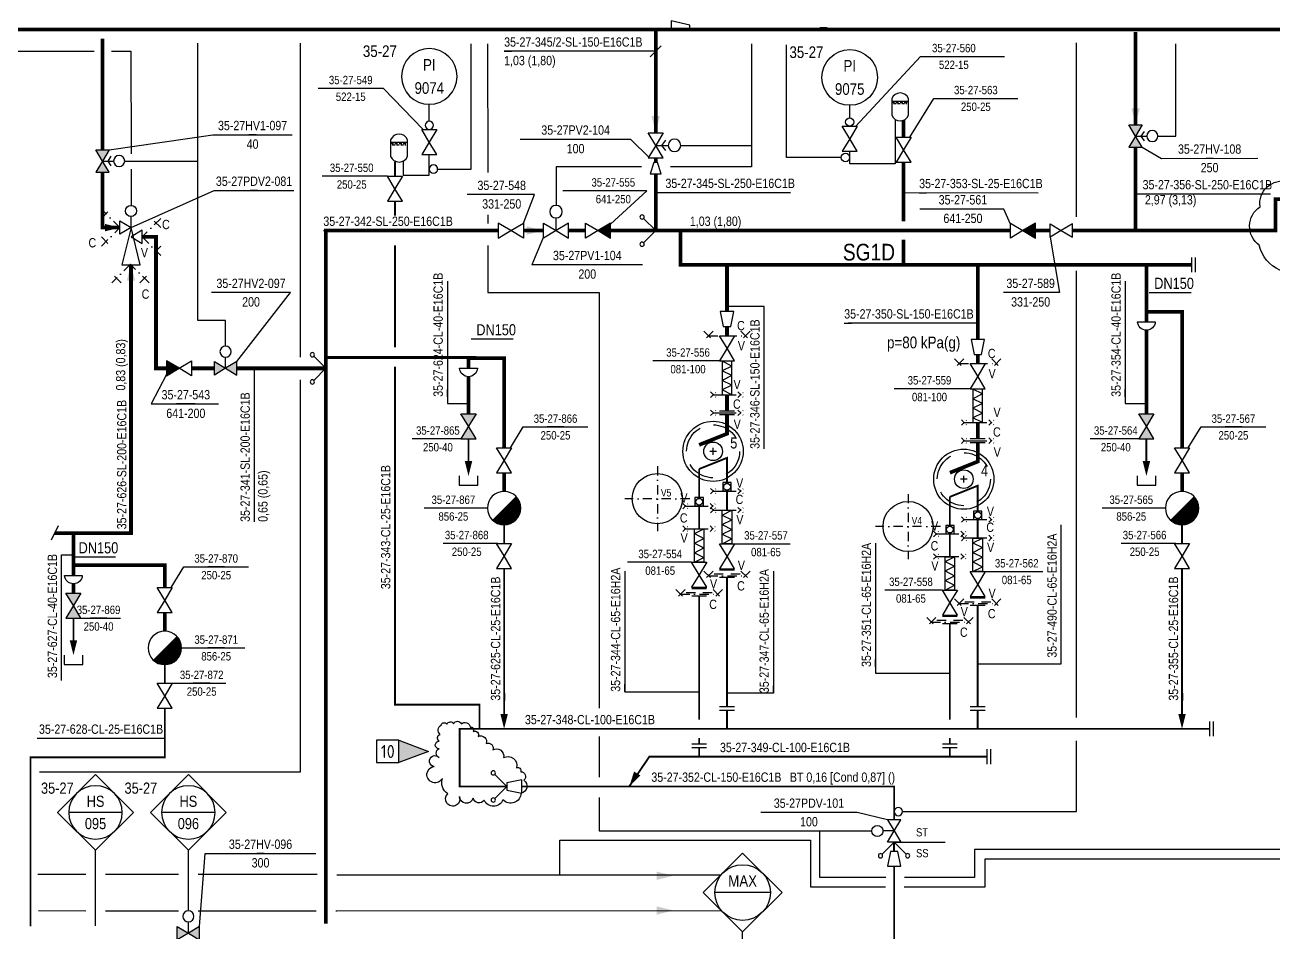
# Model space of a CAD drawing. Header units: millimetres. Extents: x -415 to 12957, y -5 to 599.
# Drawn here: x 8791.2 to 9127.2, y 202.8 to 447.1 of the extents above; entities that cross this region are included whole.
import ezdxf
from ezdxf.enums import TextEntityAlignment as Align

# ---------------------------------------------------------------- set-up
doc = ezdxf.new("R2010")
doc.units = ezdxf.units.MM
doc.header["$LTSCALE"] = 10
doc.header["$MEASUREMENT"] = 0
for name, pattern in [('CENTER', [2, 1.25, -0.25, 0.25, -0.25]), ('DASHDOT2', [0.5, 0.25, -0.125, 0, -0.125]), ('DASHED', [0.75, 0.5, -0.25]), ('DASHEDX2', [1.5, 1, -0.5])]:
    doc.linetypes.add(name, pattern=pattern)
doc.layers.get('0').update_dxf_attribs({"linetype": 'CONTINUOUS'})
doc.layers.add('BALANSSI', color=3, linetype='CONTINUOUS', lineweight=25)
for name, color, linetype in [('HOYRYRYHMIEN NIMET', 30, 'CONTINUOUS'), ('KUIVATUSSYLINTERIN_N', 7, 'CONTINUOUS'), ('KUIVATUSSYLINTERIT', 31, 'CONTINUOUS'), ('KURISTINLEVYT', 7, 'CONTINUOUS'), ('METALLILETKUT', 7, 'CONTINUOUS'), ('NAKOLASIT', 7, 'CONTINUOUS'), ('P-COND', 4, 'CONTINUOUS'), ('P-CVPOS', 7, 'CONTINUOUS'), ('P-DELIVERY_LIMIT', 1, 'DASHDOT2'), ('P-EQUIPMENTS', 7, 'CONTINUOUS'), ('P-FITTINGS', 7, 'CONTINUOUS'), ('P-INSTRPOS', 7, 'CONTINUOUS'), ('P-INSTRPOS_TEXTS', 7, 'CONTINUOUS'), ('P-INSTRU', 7, 'CONTINUOUS'), ('P-LINEPOS', 7, 'CONTINUOUS'), ('P-MASS1', 6, 'CONTINUOUS'), ('P-OTHER', 7, 'CONTINUOUS'), ('P-REVISIONS', 1, 'CONTINUOUS'), ('P-STEAM1', 6, 'CONTINUOUS'), ('P-SYMB', 7, 'CONTINUOUS'), ('P-TEXT', 7, 'CONTINUOUS'), ('P-VALVEPOS', 7, 'CONTINUOUS'), ('P-VENTS', 7, 'CONTINUOUS'), ('VAC-TELA_NUMEROT', 7, 'CONTINUOUS'), ('VAC-TELAT', 31, 'CONTINUOUS'), ('VEDENEROTTIMET', 7, 'CONTINUOUS')]:
    doc.layers.add(name, color=color, linetype=linetype)
doc.styles.add('ARIAL', font='ARIALN.TTF')
doc.styles.add('ARIALN', font='ARIALN.TTF')
doc.styles.add('CTS_REV', font='isocp.shx')
doc.styles.add('MODESTD', font='ARIALN.TTF')
doc.styles.add('ROMANS', font='ARIALN.TTF')
doc.styles.get("Standard").update_dxf_attribs({"font": 'ARIALN.TTF'})

# ---------------------------------------------------------------- blocks, each defined once
blk = doc.blocks.new('ARROW')
blk.add_solid([(-2.5, -1.25), (-2.5, 1.25), (2.5, 0)])
at = {"linetype": 'Continuous', "flags": 1}
blk.add_attdef('SYM_WIDTH', (0, 0), '', height=3, dxfattribs=at)
blk = doc.blocks.new('PPI_0103B')
at = {"color": 0, "linetype": 'ByBlock'}
blk.add_circle((0, 0), 1.25, dxfattribs=at)
blk = doc.blocks.new('PPI_1100A')
at = {"color": 0, "linetype": 'ByBlock'}
blk.add_line((0, 0), (2, 0), dxfattribs=at)
blk = doc.blocks.new('PPI_0900A')
at = {"color": 0, "linetype": 'ByBlock'}
blk.add_line((-2.5, 0), (2.5, 0), dxfattribs=at)
blk = doc.blocks.new('PPI_1000A')
at = {"color": 0, "linetype": 'ByBlock'}
blk.add_line((-1, 0), (1, 0), dxfattribs=at)
blk = doc.blocks.new('PPI_1200A')
at = {"color": 0, "linetype": 'ByBlock'}
blk.add_circle((0, 0), 6, dxfattribs=at)
blk = doc.blocks.new('LPoist')
at = {"const_width": 3.75}
blk.add_lwpolyline([(1.33, 2.42, -1), (-1.33, 5.08, -5.843182)], format="xyb", dxfattribs=at)
blk.add_circle((0, 3.75), 3.75)
blk = doc.blocks.new('PREDCBA')
h = blk.add_hatch(color=0)
h.dxf.hatch_style = 1
h.paths.add_polyline_path([(-3, -1.8), (-3, 1.8), (0, 0)])
h.paths.add_polyline_path([(3, -1.8), (3, 1.8), (0, 0)])
at = {"layer": 'P-VENTS', "color": 0, "linetype": 'Continuous'}
for points in [[(-3, -1.8), (-3, 1.8), (0, 0)], [(3, -1.8), (3, 1.8), (0, 0)]]:
    blk.add_lwpolyline(points, close=True, dxfattribs=at)
blk = doc.blocks.new('P7A1329')
at = {"color": 0, "linetype": 'ByBlock'}
for p, q in [((-5, 5), (0, 0)), ((-2.5, 5), (-5, 2.5)), ((0, 0), (5, 5)), ((2.5, 5), (5, 2.5))]:
    blk.add_line(p, q, dxfattribs=at)
blk = doc.blocks.new('PREE64F')
h = blk.add_hatch(color=0)
h.dxf.hatch_style = 1
h.paths.add_polyline_path([(-3, -1.8), (-3, 1.8), (0, 0)])
h.paths.add_polyline_path([(3, -1.8), (3, 1.8), (0, 0)])
at = {"layer": 'P-VENTS', "color": 0, "linetype": 'Continuous'}
blk.add_lwpolyline([(-1.5, 4.5, -1), (1.5, 4.5, -1), (-1.5, 4.5)], format="xyb", close=True, dxfattribs=at)
for points in [[(-3, -1.8), (-3, 1.8), (0, 0)], [(3, -1.8), (3, 1.8), (0, 0)]]:
    blk.add_lwpolyline(points, close=True, dxfattribs=at)
blk.add_lwpolyline([(0, 0), (0, 3)], dxfattribs=at)
blk = doc.blocks.new('PPI_1207A')
at = {"color": 0, "linetype": 'ByBlock'}
for p, q in [((-8.5, 0), (0, 8.5)), ((0, 8.5), (8.5, 0)), ((0, -8.5), (-8.5, 0)), ((-6, 0), (6, 0)), ((8.5, 0), (0, -8.5))]:
    blk.add_line(p, q, dxfattribs=at)
blk.add_circle((0, 0), 6, dxfattribs=at)
blk = doc.blocks.new('LAI2587')
for p, q in [((0, 0), (2.5, 0)), ((0, -8.75), (0, 0)), ((2.5, 0), (2.5, -8.75)), ((2.5, -8.75), (0, -8.75))]:
    blk.add_line(p, q)
blk = doc.blocks.new('FLEXIBLE-JOINT')
for p, q in [((1.25, 8.75), (-1.25, 7.5)), ((1.25, 6.25), (-1.25, 7.5)), ((1.25, 6.25), (-1.25, 5)), ((1.25, 3.75), (-1.25, 5)), ((1.25, 3.75), (-1.25, 2.5)), ((1.25, 1.25), (-1.25, 2.5)), ((1.25, 1.25), (-1.25, 0))]:
    blk.add_line(p, q)
at = {"rotation": 180}
blk.add_blockref('LAI2587', (1.25, 0), dxfattribs=at)
blk = doc.blocks.new('P7A1100')
at = {"color": 0, "linetype": 'ByBlock'}
for points in [[(-3, -1.8), (-3, 1.8), (0, 0)], [(3, -1.8), (3, 1.8), (0, 0)]]:
    blk.add_lwpolyline(points, close=True, dxfattribs=at)
blk = doc.blocks.new('CVO4F60')
at = {"color": 0, "linetype": 'Continuous'}
blk.add_lwpolyline([(-1.5, 4.5, -1), (1.5, 4.5, -1), (-1.5, 4.5)], format="xyb", close=True, dxfattribs=at)
blk.add_lwpolyline([(0, 0), (0, 3)], dxfattribs=at)
at = {"layer": 'P-VENTS', "color": 0, "linetype": 'Continuous'}
for points in [[(-3, -1.8), (-3, 1.8), (0, 0)], [(3, -1.8), (3, 1.8), (0, 0)]]:
    blk.add_lwpolyline(points, close=True, dxfattribs=at)
blk = doc.blocks.new('PRO66DD')
h = blk.add_hatch(color=0)
h.paths.add_polyline_path([(-3, 1.8), (-3, -1.8), (0, 0)])
h.paths.add_polyline_path([(3, -1.8), (3, 1.8), (0, 0)])
at = {"layer": 'P-VENTS', "color": 0, "linetype": 'Continuous'}
for points in [[(-3, -1.8), (-3, 1.8), (0, 0)], [(3, -1.8), (3, 1.8), (0, 0)]]:
    blk.add_lwpolyline(points, close=True, dxfattribs=at)
blk = doc.blocks.new('P7A0127')
at = {"color": 0, "linetype": 'ByBlock'}
for p, q in [((-7.5, 20), (-7.5, 17.5)), ((7.5, 17.5), (-7.5, 17.5)), ((-7.5, 17.5), (-7.5, 5)), ((7.5, 17.5), (7.5, 20)), ((7.5, 5), (7.5, 17.5))]:
    blk.add_line(p, q, dxfattribs=at)
at = {"color": 0, "linetype": 'DASHEDX2', "ltscale": 0.25}
for points in [[(-7.5, 16.5), (7.5, 16.5)], [(-6, 15.5), (6, 15.5)]]:
    blk.add_lwpolyline(points, dxfattribs=at)
at = {"color": 0, "linetype": 'ByBlock'}
for centre, start, end in [((0, 16.9), 22.4569, 157.5431), ((0, 8.1), 202.4569, 337.5431)]:
    blk.add_arc(centre, 8.12, start, end, dxfattribs=at)
blk = doc.blocks.new('P7A1106')
at = {"color": 0, "linetype": 'ByBlock'}
for p, q in [((3, 1.8), (0, 0)), ((3, -1.8), (3, 1.8)), ((0, 0), (3, -1.8))]:
    blk.add_line(p, q, dxfattribs=at)
blk.add_lwpolyline([(-3, 1.8), (0, 0), (-3, -1.8)], close=True, dxfattribs=at)
blk.add_solid([(3, 1.8), (0, 0), (3, -1.8)], dxfattribs=at)
blk = doc.blocks.new('P7A1214')
at = {"color": 0, "linetype": 'ByBlock'}
for p, q in [((-1, 2), (-1, -2)), ((0, 2), (0, -2))]:
    blk.add_line(p, q, dxfattribs=at)
blk = doc.blocks.new('P7A1215')
at = {"color": 0, "linetype": 'ByBlock'}
for p, q in [((0, 2), (0, -2)), ((1, 2), (1, -2))]:
    blk.add_line(p, q, dxfattribs=at)
blk = doc.blocks.new('P7A1305')
at = {"color": 0, "linetype": 'ByBlock'}
blk.add_solid([(-4, -1), (-4, 1), (0, 0)], dxfattribs=at)
blk = doc.blocks.new('A$A7342')
at = {"layer": 'P-VENTS', "linetype": 'Continuous'}
for points in [[(10, 3), (0, 5.5), (0, 0.5), (10, 3)], [(10, 3), (13, 3)]]:
    blk.add_lwpolyline(points, dxfattribs=at)
for points in [[(8.2, 6), (11.8, 6), (10, 3)], [(5.7, 0), (9.3, 0), (7.5, 3)]]:
    blk.add_lwpolyline(points, close=True, dxfattribs=at)
blk.add_lwpolyline([(14.5, 4.5, -1), (14.5, 1.5, -1), (14.5, 4.5)], format="xyb", close=True, dxfattribs=at)
blk = doc.blocks.new('p7a1370')
at = {"color": 0, "linetype": 'ByBlock'}
for p, q in [((1.25, 1.25), (-1.25, -1.25)), ((-1.25, 1.25), (1.25, -1.25))]:
    blk.add_line(p, q, dxfattribs=at)
blk = doc.blocks.new('A$A7D25')
at = {"layer": 'P-DELIVERY_LIMIT'}
blk.add_lwpolyline([(1.25, 1.25), (11.25, 1.25)], dxfattribs=at)
for p in [(1.25, 1.25), (11.25, 1.25)]:
    blk.add_blockref('p7a1370', p, dxfattribs=at)
blk = doc.blocks.new('P7A1245')
at = {"color": 0, "linetype": 'Continuous'}
for points in [[(-2, 1.8), (-2, -1.8)], [(2, 1), (-2, 1.8)], [(2, -1), (2, 1)], [(-2, -1.8), (2, -1)]]:
    blk.add_lwpolyline(points, dxfattribs=at)
blk = doc.blocks.new('P7A1304')
at = {"color": 0, "linetype": 'ByBlock'}
blk.add_line((1.5, 1.5), (-1.5, -1.5), dxfattribs=at)
blk = doc.blocks.new('PPI_2100A')
at = {"color": 0, "linetype": 'ByBlock'}
blk.add_line((0, 0), (2, 0), dxfattribs=at)
blk = doc.blocks.new('P7A1210')
at = {"color": 0, "linetype": 'ByBlock'}
blk.add_lwpolyline([(-3, 1.5), (-3, -1.5), (0, -0.5), (0, 0.5)], close=True, dxfattribs=at)
blk = doc.blocks.new('P7A1283')
at = {"color": 0, "linetype": 'ByBlock'}
blk.add_lwpolyline([(-2.5, 0), (-2.5, -1.184), (2.5, -2.384), (2.5, 0)], close=True, dxfattribs=at)
blk = doc.blocks.new('P7A1330')
at = {"color": 0, "linetype": 'ByBlock'}
for q in [(-3.25, 3.25), (3.25, 3.25)]:
    blk.add_line((0, 0), q, dxfattribs=at)
for centre, start, end in [((-3.66, 3.66), 90, 270), ((-3.66, 3.66), 270, 90), ((3.66, 3.66), 90, 270), ((3.66, 3.66), 270, 90)]:
    blk.add_arc(centre, 0.575, start, end, dxfattribs=at)
blk = doc.blocks.new('CVE65A6')
at = {"layer": 'P-VENTS', "linetype": 'Continuous'}
h = blk.add_hatch(color=0, dxfattribs=at)
h.dxf.hatch_style = 1
h.paths.add_polyline_path([(-3, 1.8), (-3, -1.8), (0, 0)])
h.paths.add_polyline_path([(3, -1.8), (3, 1.8), (0, 0)])
at = {"color": 0, "linetype": 'Continuous'}
blk.add_lwpolyline([(-1.5, 4.5, -1), (1.5, 4.5, -1), (-1.5, 4.5)], format="xyb", close=True, dxfattribs=at)
for points in [[(-1.27, 2.39), (0, 1.5), (1.27, 2.39)], [(0, 0), (0, 3)]]:
    blk.add_lwpolyline(points, dxfattribs=at)
at = {"layer": 'P-VENTS', "color": 0, "linetype": 'Continuous'}
for points in [[(-3, -1.8), (-3, 1.8), (0, 0)], [(3, -1.8), (3, 1.8), (0, 0)]]:
    blk.add_lwpolyline(points, close=True, dxfattribs=at)
blk = doc.blocks.new('CVE65BC')
at = {"color": 0, "linetype": 'Continuous'}
blk.add_lwpolyline([(-1.5, 4.5, -1), (1.5, 4.5, -1), (-1.5, 4.5)], format="xyb", close=True, dxfattribs=at)
for points in [[(0, 0), (0, 3)], [(-1.27, 2.39), (0, 1.5), (1.27, 2.39)]]:
    blk.add_lwpolyline(points, dxfattribs=at)
at = {"layer": 'P-VENTS', "color": 0, "linetype": 'Continuous'}
for points in [[(-3, -1.8), (-3, 1.8), (0, 0)], [(3, -1.8), (3, 1.8), (0, 0)]]:
    blk.add_lwpolyline(points, close=True, dxfattribs=at)
blk = doc.blocks.new('CVE65D1')
at = {"color": 0, "linetype": 'Continuous'}
blk.add_lwpolyline([(-1.5, 4.5, -1), (1.5, 4.5, -1), (-1.5, 4.5)], format="xyb", close=True, dxfattribs=at)
for points in [[(-1.27, 2.39), (0, 1.5), (1.27, 2.39)], [(0, 0), (0, 3)]]:
    blk.add_lwpolyline(points, dxfattribs=at)
at = {"layer": 'P-VENTS', "color": 0, "linetype": 'Continuous'}
for points in [[(-3, -1.8), (-3, 1.8), (0, 0)], [(3, -1.8), (3, 1.8), (0, 0)]]:
    blk.add_lwpolyline(points, close=True, dxfattribs=at)
blk = doc.blocks.new('CVED8F6')
at = {"layer": 'P-VENTS', "linetype": 'Continuous'}
h = blk.add_hatch(color=0, dxfattribs=at)
h.dxf.hatch_style = 1
h.paths.add_polyline_path([(-3, 1.8), (-3, -1.8), (0, 0)])
h.paths.add_polyline_path([(3, -1.8), (3, 1.8), (0, 0)])
at = {"color": 0, "linetype": 'Continuous'}
blk.add_lwpolyline([(-1.5, 4.5, -1), (1.5, 4.5, -1), (-1.5, 4.5)], format="xyb", close=True, dxfattribs=at)
blk.add_lwpolyline([(0, 0), (0, 3)], dxfattribs=at)
at = {"layer": 'P-VENTS', "color": 0, "linetype": 'Continuous'}
for points in [[(-3, -1.8), (-3, 1.8), (0, 0)], [(3, -1.8), (3, 1.8), (0, 0)]]:
    blk.add_lwpolyline(points, close=True, dxfattribs=at)
blk = doc.blocks.new('P7A1325')
at = {"color": 0, "linetype": 'ByBlock'}
for p, q in [((-9, -1.5), (-6, 1.5)), ((-9, 1.5), (-6, -1.5)), ((6, -1.5), (9, 1.5)), ((6, 1.5), (9, -1.5))]:
    blk.add_line(p, q, dxfattribs=at)
at = {"color": 0, "linetype": 'CENTER'}
blk.add_line((-7.5, 0), (7.5, 0), dxfattribs=at)
blk = doc.blocks.new('P7A1241')
at = {"color": 0, "linetype": 'ByBlock'}
for p, q in [((0, 3.5), (0, 1)), ((-1, -2), (-1, 2)), ((1, -2), (1, 2)), ((0, -1), (0, -3.5))]:
    blk.add_line(p, q, dxfattribs=at)
blk = doc.blocks.new('P7A1372')
at = {"color": 0, "linetype": 'ByBlock'}
blk.add_lwpolyline([(-14, 3), (-14, -3), (-8, -3), (-8, 3)], close=True, dxfattribs=at)
blk.add_lwpolyline([(-8, 3), (0, 0), (-8, -3)], dxfattribs=at)
blk.add_solid([(-8, -3), (-8, 3), (0, 0)], dxfattribs=at)
at = {"color": 7, "linetype": 'Continuous', "style": 'CTS_REV'}
blk.add_attdef('A', text='', height=3.5, dxfattribs=at).set_placement((-11, 0), align=Align.MIDDLE)

msp = doc.modelspace()

# ---------------------------------------------------------------- linework, layer by layer
at = {"layer": 'KUIVATUSSYLINTERIT', "linetype": 'Continuous'}
for points in [[(8976.46, 331.35), (8976.46, 333.15)], [(8977.36, 332.25), (8975.56, 332.25)], [(9044.86, 324.75), (9043.06, 324.75)], [(9043.96, 323.85), (9043.96, 325.65)]]:
    msp.add_lwpolyline(points, dxfattribs=at)
for centre, radius in [((8976.46, 332.25), 8.11), ((8976.47, 332.25), 2.51), ((9043.96, 324.75), 8.11), ((9043.97, 324.75), 2.51)]:
    msp.add_circle(centre, radius, dxfattribs=at)
at = {"layer": 'KUIVATUSSYLINTERIT', "linetype": 'DASHED', "ltscale": 1.5}
for centre in [(8976.46, 332.25), (9043.96, 324.75)]:
    msp.add_circle(centre, 7.14, dxfattribs=at)
at = {"layer": 'KURISTINLEVYT'}
msp.add_lwpolyline([(9046.59, 293.11), (9048.84, 293.11)], dxfattribs=at)
at = {"layer": 'NAKOLASIT'}
for points in [[(8981.34, 321.6), (8981.34, 323.85), (8979.09, 323.85), (8979.09, 321.6)], [(8973.84, 317.56), (8973.84, 319.81), (8971.59, 319.81), (8971.59, 317.56)], [(9048.84, 313.9), (9048.84, 316.15), (9046.59, 316.15), (9046.59, 313.9)], [(9041.34, 310.05), (9041.34, 312.3), (9039.09, 312.3), (9039.09, 310.05)]]:
    msp.add_lwpolyline(points, close=True, dxfattribs=at)
at = {"layer": 'NAKOLASIT', "linetype": 'Continuous'}
for centre in [(8980.21, 322.72), (8972.71, 318.68), (9047.71, 315.03), (9040.21, 311.17)]:
    msp.add_circle(centre, 0.9, dxfattribs=at)
at = {"layer": 'P-COND', "linetype": 'Continuous', "const_width": 0.5}
for points in [[(8890.82, 406.37), (8890.82, 410.27)], [(8890.82, 395.72), (8890.82, 399.62)], [(8890.82, 360.23), (8890.82, 387.72)], [(8890.82, 263.78), (8890.82, 355.07)], [(8972.71, 327.5), (8980.21, 330.5), (8980.21, 323.85)], [(8972.71, 327.5), (8972.71, 319.81)], [(9040.21, 320), (9047.71, 323), (9047.71, 316.15)], [(8980.21, 321.6), (8980.21, 316.38)], [(9040.21, 320), (9040.21, 312.3)], [(8972.71, 317.56), (8972.71, 311.38)], [(8920.21, 312.46), (8920.21, 307.46)], [(9047.71, 313.9), (9047.71, 308.88)], [(9102.71, 312.46), (9102.71, 307.46)], [(9040.21, 310.05), (9040.21, 303.88)], [(8920.21, 300.71), (8920.21, 259)], [(9102.71, 300.71), (9102.71, 259)], [(8828.86, 274.8), (8828.86, 269.8)], [(8828.86, 263.05), (8828.86, 249.82), (8792.71, 249.82), (8792.71, 204.34)], [(8913.57, 264.03), (8890.82, 264.03)], [(9032.21, 257.5), (8908.25, 257.5), (8908.25, 242), (8920.95, 242)], [(9110.2, 257.5), (9032.21, 257.5)], [(8924.95, 242), (9025.21, 242)]]:
    msp.add_lwpolyline(points, dxfattribs=at)
at = {"layer": 'P-COND', "const_width": 0.5}
for points in [[(8910.62, 335.61), (8910.62, 328.11)], [(9093.12, 335.61), (9093.12, 328.11)], [(8980.21, 263.5), (8980.21, 294.87), (8980.21, 298.24)], [(8972.71, 260), (8972.71, 287.37), (8972.71, 293.25)], [(9047.71, 263.5), (9047.71, 287.37), (9047.71, 290.74)], [(8804.27, 287.32), (8804.27, 279.82)], [(9040.21, 260), (9040.21, 279.87), (9040.21, 285.75)], [(8913.57, 264.27), (8913.57, 257.5)], [(8980.21, 262.5), (8980.21, 257.5)], [(9047.71, 262.5), (9047.71, 257.5)], [(8972.71, 255), (8972.71, 253.5)], [(8972.71, 252.5), (8972.71, 250)], [(9040.21, 255), (9040.21, 253.5)], [(9040.21, 252.5), (9040.21, 250)], [(8959.29, 250), (8953.91, 242.03)], [(8959.13, 250), (9050.21, 250)], [(9025.21, 233), (9025.21, 242.23)], [(9025.19, 227), (9025.18, 225.31), (9025.19, 224.5)], [(9965.01, 197.32), (9025.21, 197.32), (9025.21, 197.5), (9025.21, 197.32), (9025.19, 220.5)]]:
    msp.add_lwpolyline(points, dxfattribs=at)
at = {"layer": 'P-CVPOS'}
for points in [[(8959.33, 411.28), (8954.33, 416.28)], [(8930.81, 390.03), (8927.71, 382.5)], [(9023.41, 233), (9015.21, 235)], [(8838.21, 204.3), (8839.75, 223.94), (8869.5, 223.94)]]:
    msp.add_lwpolyline(points, dxfattribs=at)
at = {"layer": 'P-INSTRU', "linetype": 'Continuous'}
for points in [[(8845.21, 360.61), (8845.21, 367.5), (8837.71, 367.5), (8837.71, 442.15)], [(8865.41, 357.57), (8865.41, 442.15)], [(8986.77, 441.99), (8986.77, 408.84)], [(9074.3, 395.44), (9074.3, 442.23)], [(9096.21, 417.16), (9101.08, 417.16), (9101.08, 441.99)], [(8819.74, 440), (8819.76, 412.39)], [(8900.07, 421.18), (8900.07, 425.72)], [(9013.24, 422.08), (9013.24, 425.45)], [(9025.49, 421.49), (9025.48, 409.69)], [(8967.77, 414.66), (8986.77, 414.66)], [(8818.07, 410.44), (8837.71, 410.44)], [(8893.07, 410.27), (8893.07, 406.59)], [(8900.07, 406.59), (8900.07, 412.18)], [(9010.98, 411.39), (8996.23, 411.4)], [(9013.23, 409.7), (9013.23, 413.08)], [(8819.76, 408.23), (8819.76, 398.5), (8819.76, 398.5)], [(8893.07, 406.59), (8900.07, 406.59)], [(8902.32, 408.28), (8911.32, 408.28)], [(8957.21, 408.84), (8934.18, 408.84), (8934.18, 398.47)], [(8986.77, 408.84), (8965.02, 408.84)], [(9025.48, 409.69), (9013.23, 409.7)], [(9074.31, 260.53), (9074.31, 380.84)], [(8795.1, 245.9), (8865.41, 245.9), (8865.41, 351.55)], [(9027.46, 235.23), (9074.31, 235.21), (9074.31, 254.27)], [(8810.21, 204.48), (8810.21, 224.8)], [(8835.21, 208.5), (8835.21, 224.8)], [(8807.56, 218.32), (8794.72, 218.32)], [(8832.56, 218.32), (8812.86, 218.32)], [(8869.87, 218.32), (8837.86, 218.32)], [(8794.87, 208.55), (8807.56, 208.52)], [(8812.86, 208.52), (8832.56, 208.52)], [(8837.86, 208.52), (8869.57, 208.52)], [(8874.87, 208.53), (8875.16, 208.53), (8978.71, 208.57)]]:
    msp.add_lwpolyline(points, dxfattribs=at)
at = {"layer": 'P-INSTRU'}
for points in [[(8911.32, 408.28), (8911.32, 441.99)], [(8915.9, 407.36), (8915.82, 441.99)], [(8996.23, 411.4), (8996.23, 441.73)], [(8740.21, 440), (8809.8, 440.04)], [(8814.49, 440.04), (8819.74, 440.04)], [(8915.93, 393.64), (8915.92, 395.92)], [(8915.82, 387.72), (8915.82, 375), (8945.82, 375), (8945.82, 263.11)], [(8945.82, 255.45), (8945.82, 244.54)], [(8945.82, 238.98), (8945.82, 230), (9019.21, 230)], [(9022.95, 217.5), (9005.21, 217.5), (9005.21, 230)], [(8935.21, 218.16), (8935.21, 227.5), (9002.71, 227.5), (9002.71, 215), (9022.85, 215)], [(9027.88, 215), (9049.71, 215), (9049.71, 222.5)], [(9222.12, 225), (9046.83, 225), (9046.83, 217.5)], [(9049.71, 222.5), (9222.02, 222.5)], [(8875.17, 218.16), (8978.56, 218.16)], [(9046.83, 217.5), (9027.98, 217.5)], [(8984.44, 191.87), (8984.42, 202.81)]]:
    msp.add_lwpolyline(points, dxfattribs=at)
at = {"layer": 'P-LINEPOS'}
for points in [[(8961.02, 440), (8920.21, 440)], [(8904.94, 378.06), (8904.94, 345.14), (8910.61, 345.14)], [(9087.44, 378.06), (9087.44, 345.14), (9093.11, 345.14)], [(9047.71, 275), (9070.21, 275), (9070.21, 312.5)], [(9020.21, 307.5), (9020.21, 272.5), (9040.21, 272.5)], [(8801.09, 270.51), (8801.09, 304.38), (8804.27, 304.38)], [(8952.71, 300), (8952.71, 267.5), (8972.71, 267.5)], [(8794.5, 255), (8794.5, 255), (8828.86, 255)]]:
    msp.add_lwpolyline(points, dxfattribs=at)
at = {"layer": 'P-MASS1', "const_width": 0.8}
msp.add_lwpolyline([(8912.71, 357.5), (8872.71, 357.5)], dxfattribs=at)
at = {"layer": 'P-OTHER', "color": 0, "linetype": 'ByBlock'}
for p, q in [((8984.42, 224.03), (8973.81, 213.42)), ((8995.03, 213.42), (8984.42, 224.03)), ((8973.81, 213.42), (8984.42, 202.81)), ((8991.91, 213.42), (8976.93, 213.42)), ((8984.42, 202.81), (8995.03, 213.42))]:
    msp.add_line(p, q, dxfattribs=at)
at = {"layer": 'P-OTHER'}
for points in [[(8813.87, 413.44), (8841.8, 417.5), (8863.18, 417.5)], [(8954.33, 416.28), (8924.57, 416.28)], [(9092.01, 414.16), (9097.16, 411.16), (9123.1, 411.17)], [(8819.76, 392.5), (8842.19, 402.5), (8863.57, 402.51)], [(8961.02, 401.97), (8997.29, 401.94)], [(9027.72, 401.92), (9063.99, 401.89)], [(9090.21, 401.59), (9126.48, 401.57)], [(8957.47, 382.5), (8927.71, 382.5)], [(8848.21, 356.41), (8862.71, 375), (8841.43, 375.01)], [(8990.21, 332.93), (8990.21, 371.28), (8980.21, 371.28)], [(9047.71, 366.79), (9012.82, 366.77)], [(8852.99, 313.26), (8852.99, 354.61), (8852.99, 354.61)], [(8992.71, 299.98), (8992.71, 267.13), (8980.23, 267.13)], [(9015.21, 235), (8989.34, 235)], [(9025.2, 226.99), (9038.95, 226.99)]]:
    msp.add_lwpolyline(points, dxfattribs=at)
at = {"layer": 'P-OTHER', "color": 0, "linetype": 'ByBlock'}
msp.add_circle((8984.42, 213.42), 7.49, dxfattribs=at)
at = {"layer": 'P-REVISIONS'}
msp.add_lwpolyline([(9123.51, 387.74, -0.520567), (9123.51, 387.74, -0.520567), (9123.71, 398.13, -0.520567), (9131.11, 404.93, -0.520567), (9141.11, 405.73, -0.520567), (9154.11, 405.73, -0.520567), (9164.11, 405.53, -0.520567), (9174.91, 404.73, -0.520567), (9185.51, 403.93, -0.520567), (9189.91, 394.94, -0.520567), (9189.71, 384.74, -0.520567), (9179.31, 382.35, -0.520567), (9169.31, 381.95, -0.520567), (9158.71, 381.35, -0.520567), (9148.31, 380.95, -0.520567), (9137.71, 381.75, -0.520567), (9123.51, 387.74)], format="xyb", close=True, dxfattribs=at)
msp.add_lwpolyline([(8903.26, 258.53, -0.666667), (8903.26, 258.53, 0.540336), (8903.26, 258.53, -0.666667), (8904.83, 258.75, 0.572943), (8904.83, 258.75, -0.666667), (8906.61, 258.89, 0.610518), (8906.61, 258.89, -0.666667), (8908.69, 258.82, 0.691836), (8908.69, 258.82, -0.666667), (8911.04, 257.96, 0.954785), (8911.04, 257.96, -0.666667), (8911.9, 256.82, 1.749277), (8911.9, 256.82, -0.666667), (8913.26, 255.46, 1.49264), (8913.26, 255.46, -0.666667), (8915.4, 253.53, 1.41095), (8915.4, 253.53, -0.666667), (8917.19, 251.82, 1.460191), (8917.19, 251.82, -0.666667), (8920.05, 249.75, 1.264002), (8920.05, 249.75, -0.666667), (8923.55, 247.04, 1.306853), (8923.55, 247.04, -0.666667), (8924.69, 245.97, 1.441801), (8924.69, 245.97, -0.666667), (8925.55, 243.68, 2.526369), (8925.55, 243.68, -0.666667), (8924.76, 240.18, 11.478334), (8924.76, 240.18, -0.666667), (8919.9, 238.4, -2.288473), (8919.9, 238.4, -0.666667), (8914.83, 238.33, -1.523115), (8914.83, 238.33, -0.666667), (8911.83, 238.83, -1.260879), (8911.83, 238.83, -0.880729), (8908.2, 239.31, -1.288409), (8908.2, 239.31, -1.861923), (8905.04, 240.04, -1.170906), (8905.04, 240.04, -0.341245), (8903.58, 244.18, -0.550108), (8903.58, 244.18, -1.690608), (8901.41, 247.35, -0.293254), (8901.41, 247.35, -1.446569), (8902.68, 249.82, -0.211587), (8902.68, 249.82, -0.666667), (8902.68, 252.11, -0.2), (8902.68, 252.11, -0.998334), (8902.76, 254.18, -0.182126), (8902.76, 254.18, -0.666667), (8902.97, 256.03, -0.140835), (8902.97, 256.03, -0.541962), (8903.26, 258.53, -0.081948), (8903.26, 258.53, -0.666667), (8903.26, 258.53, 0.260884), (8903.26, 258.53, 0.260884)], format="xyb", dxfattribs=at)
at = {"layer": 'P-STEAM1', "linetype": 'Continuous', "const_width": 1}
for points in [[(6459.81, 446.03), (9965.01, 445.79)], [(8812.07, 413.44), (8812.07, 443.36)], [(8961.02, 418.03), (8961.02, 445.55)], [(9090.21, 420.16), (9090.21, 445.18)], [(9027.74, 416.84), (9027.74, 421.49)], [(9090.21, 391.32), (9090.21, 414.16)], [(8961.02, 410), (8961.02, 411.28)], [(9027.72, 394.22), (9027.73, 410.09)], [(8812.07, 392.33), (8812.07, 407.44)], [(8961.02, 391.7), (8961.02, 407)], [(9073.21, 391.72), (9127.89, 391.72), (9127.89, 400.18), (9185.13, 400.18), (9185.23, 391.21)], [(8942.1, 391.72), (8937.56, 391.72)], [(9056.52, 391.72), (8948.85, 391.72)], [(9063.27, 391.72), (9067.21, 391.72)], [(9027.72, 382.5), (9027.72, 389.22)], [(9093.12, 364.86), (9093.12, 342.36)], [(8836.09, 354.61), (8842.21, 354.61)], [(8848.21, 354.61), (8872.24, 354.61)], [(8910.62, 352.36), (8910.62, 342.36)], [(8980.21, 347.5), (8980.21, 343.08)], [(8972.71, 334), (8980.21, 337), (8980.21, 339.58), (8980.21, 342.08)], [(9047.71, 340), (9047.71, 335.58)], [(9040.21, 326.5), (9047.71, 329.5), (9047.71, 332.08), (9047.71, 334.58)], [(8920.21, 321.46), (8920.21, 326.46)], [(9102.71, 321.46), (9102.71, 326.46)], [(8799.22, 310.25), (8820.24, 310.25)], [(8804.27, 298.82), (8804.27, 310.33)], [(8804.27, 296.57), (8804.27, 294.07)], [(8828.86, 283.8), (8828.86, 288.8)]]:
    msp.add_lwpolyline(points, dxfattribs=at)
at = {"layer": 'P-STEAM1', "const_width": 1}
for points in [[(8811.56, 392.5), (8816.76, 392.5)], [(8822.76, 390), (8827, 390)], [(8872.24, 375.88), (8872.24, 391.72), (8918.65, 391.72)], [(8967.71, 391.72), (8967.71, 382.5), (9105.21, 382.5)], [(8980.21, 382.5), (8980.21, 369.88)], [(9047.71, 382.5), (9047.71, 362.37)], [(8872.22, 205), (8872.24, 375.88)], [(8980.21, 365.88), (8980.21, 363.38)], [(9047.71, 358.37), (9047.71, 355.88)]]:
    msp.add_lwpolyline(points, dxfattribs=at)
at = {"layer": 'P-STEAM1', "linetype": 'Continuous'}
for points in [[(8826.49, 389.5, 1, 1, 0), (8826.49, 354.61, 1, 1, 0), (8829.34, 354.61, 0, 0, 0)], [(8819.76, 382.5, 1, 1, 0), (8819.76, 309.75, 1, 1, 0), (8819.76, 309.75, 0, 0, 0)], [(9093.12, 382.5, 1, 1, 0), (9093.12, 367.11, 0, 0, 0)], [(9102.71, 333.21, 1, 1, 0), (9102.71, 369.86, 1, 1, 0), (9093.12, 369.86, 0, 0, 0)], [(8920.21, 333.21, 1, 1, 0), (8920.21, 357.36, 1, 1, 0), (8910.62, 357.36, 0, 0, 0)], [(8910.62, 357.36, 1, 1, 0), (8910.62, 354.61, 0, 0, 0)], [(8828.86, 295.55, 1, 1, 0), (8828.86, 301.57, 1, 1, 0), (8804.27, 301.57, 0, 0, 0)]]:
    msp.add_lwpolyline(points, format="xyseb", dxfattribs=at)
at = {"layer": 'P-STEAM1'}
msp.add_lwpolyline([(8925.4, 391.72, 1, 1, 0), (8930.81, 391.72, 0, 0, 0)], format="xyseb", dxfattribs=at)
at = {"layer": 'P-VALVEPOS'}
for points in [[(9032.27, 438.62), (9014.92, 419.83)], [(9032.27, 438.62), (9054.87, 438.6)], [(8887.71, 430), (8870.11, 430)], [(8898.38, 418.93), (8887.71, 430)], [(9029.42, 416.84), (9035.89, 427.31)], [(9035.89, 427.31), (9058.49, 427.29)], [(8888.79, 406.37), (8871.19, 406.37)], [(8925.4, 393.74), (8928.35, 401.39), (8910.25, 401.39)], [(8958.6, 402.43), (8936, 402.43)], [(8958.6, 402.43), (8948.85, 393.41)], [(9056.52, 393.41), (9054.76, 397.5), (9032.16, 397.5)], [(9067.21, 389.92), (9069.76, 375), (9054.66, 375)], [(9105.12, 374.96), (9093.83, 374.96)], [(8922.62, 362.46), (8911.33, 362.46)], [(8978.19, 356.62), (8960.21, 356.62)], [(8829.34, 352.92), (8825.21, 345), (8843.31, 345)], [(9045.69, 349.12), (9025.21, 349.12)], [(8921.9, 333.21), (8925.34, 338.81)], [(8925.34, 338.81), (8942.74, 338.81)], [(9104.4, 333.21), (9107.84, 338.81)], [(9107.84, 338.81), (9125.24, 338.81)], [(8908.93, 335.61), (8895.43, 335.61)], [(9091.43, 335.61), (9077.93, 335.61)], [(8908.12, 325.61), (8908.12, 323.11), (8913.12, 323.11), (8913.12, 325.61)], [(9090.62, 325.61), (9090.62, 323.11), (9095.62, 323.11), (9095.62, 325.61)], [(8915.71, 316.96), (8898.68, 316.96)], [(9098.21, 316.96), (9081.18, 316.96)], [(8918.52, 307.46), (8903.83, 307.46)], [(8982.24, 307.37), (8997.18, 307.37)], [(9101.02, 307.46), (9086.33, 307.46)], [(8815.56, 303.73), (8804.27, 303.73)], [(8830.55, 295.55), (8833.99, 301.15)], [(8833.99, 301.15), (8851.39, 301.15)], [(8970.69, 302.37), (8953.45, 302.37)], [(9049.74, 299.86), (9065.21, 299.86)], [(9038.19, 294.87), (9022.71, 294.87)], [(8805.96, 287.32), (8816.96, 287.32)], [(8833.36, 279.3), (8850.4, 279.3)], [(8801.77, 277.32), (8801.77, 274.82), (8806.77, 274.82), (8806.77, 277.32)], [(8830.55, 269.8), (8845.25, 269.8)]]:
    msp.add_lwpolyline(points, dxfattribs=at)
at = {"layer": 'VAC-TELAT', "linetype": 'DASHDOT2'}
for points in [[(8961.46, 328.25), (8961.46, 310.75)], [(8961.46, 328.25), (8961.46, 310.75)], [(8970.21, 319.5), (8952.71, 319.5)], [(9028.96, 320.75), (9028.96, 303.25)], [(9028.96, 320.75), (9028.96, 303.25)], [(9037.71, 312), (9020.21, 312)]]:
    msp.add_lwpolyline(points, dxfattribs=at)
at = {"layer": 'VAC-TELAT', "linetype": 'Continuous'}
for centre in [(8961.46, 319.5), (9028.96, 312)]:
    msp.add_circle(centre, 6.75, dxfattribs=at)
at = {"layer": 'VEDENEROTTIMET'}
for points in [[(9090.73, 367.11), (9095.5, 367.11, -0.944067)], [(8908.23, 354.61), (8913, 354.61, -0.944067)], [(8801.88, 298.82), (8806.65, 298.82, -0.944067)]]:
    msp.add_lwpolyline(points, format="xyb", close=True, dxfattribs=at)

# ---------------------------------------------------------------- block references
at = {"layer": 'METALLILETKUT', "yscale": 1.028571429000294, "zscale": 1.028571429000294, "rotation": 180}
for p, xscale in [((8980.21, 356.5), -1.028571429000294), ((9047.71, 349), -1.028571429000294), ((8980.21, 316.38), 1.028571429000294), ((8972.71, 311.38), 1.028571429000294), ((9047.71, 308.88), 1.028571429000294), ((9040.21, 303.88), 1.028571429000294)]:
    msp.add_blockref('FLEXIBLE-JOINT', p, dxfattribs=dict(at, xscale=xscale))
at = {"layer": 'P-CVPOS', "color": 140, "xscale": -1}
for p in [(8852.49, 417.5), (8939.45, 416.28), (9110.13, 411.16), (8852.88, 402.5), (8942.59, 382.5), (8852.07, 375), (9002.27, 235), (8854.63, 223.94)]:
    msp.add_blockref('PPI_1000A', p, dxfattribs=at)
at = {"layer": 'P-DELIVERY_LIMIT'}
for p, rotation in [((8816.79, 392.5), 90.00000000000001), ((8822.76, 390), 270), ((8819.62, 382.64), 180)]:
    msp.add_blockref('P7A1329', p, dxfattribs=dict(at, rotation=rotation))
for p in [(8973.96, 362.12), (9041.46, 354.62), (8973.96, 297.5), (8966.46, 292.51), (9041.46, 289.99), (9033.96, 285.02)]:
    msp.add_blockref('A$A7D25', p, dxfattribs=at)
at = {"layer": 'P-DELIVERY_LIMIT', "xscale": 0.4899999999999999, "yscale": 0.4899999999999999, "zscale": 0.4899999999999999}
for p in [(8980.21, 347.5), (8980.21, 342.62), (9047.71, 340), (9047.71, 335.11), (8980.21, 321.53), (8972.71, 317.5), (8980.21, 316.41), (9047.71, 313.88), (8972.71, 311.41), (9040.21, 310), (9047.71, 308.91), (9040.21, 303.91)]:
    msp.add_blockref('P7A1325', p, dxfattribs=at)
at = {"layer": 'P-EQUIPMENTS', "xscale": 0.3002463749403548, "yscale": 0.3002463749403548, "zscale": 0.3002463749403548}
for p in [(9026.79, 421.25), (8891.91, 410.18)]:
    msp.add_blockref('P7A0127', p, dxfattribs=at)
at = {"layer": 'P-FITTINGS'}
for name, p, rotation in [('P7A1283', (8967.71, 445.84), 180), ('P7A1210', (8961.02, 410), 90), ('P7A1245', (8980.21, 367.88), 270), ('P7A1245', (9047.71, 360.37), 270), ('P7A1215', (8980.21, 343.08), 270), ('P7A1215', (9047.71, 335.58), 270), ('P7A1241', (8980.21, 299.24), 90), ('P7A1241', (8972.71, 294.25), 90), ('P7A1241', (9047.71, 291.74), 90), ('P7A1241', (9040.21, 286.75), 90), ('P7A1215', (8980.21, 262.5), 90), ('P7A1215', (9047.71, 262.5), 90), ('P7A1214', (9110.21, 257.5), 180), ('P7A1215', (8972.71, 252.5), 90), ('P7A1215', (9040.21, 252.5), 90), ('P7A1214', (9050.21, 250), 180), ('P7A1245', (8922.95, 242), 180), ('P7A1245', (9025.21, 222.5), 90)]:
    msp.add_blockref(name, p, dxfattribs=dict(at, rotation=rotation))
msp.add_blockref('P7A1215', (9105.21, 382.5), dxfattribs=at)
at = {"layer": 'P-INSTRPOS', "color": 140, "xscale": -1.2, "yscale": 1.2, "zscale": 1.2}
for p in [(8810.21, 235), (8835.21, 235)]:
    msp.add_blockref('PPI_1207A', p, dxfattribs=at)
at = {"layer": 'P-INSTRU', "color": 140}
for name, p, xscale, yscale, zscale in [('PPI_1200A', (8900.07, 433.22), -1.2478, 1.2478, 1.2478), ('PPI_0103B', (8900.07, 420.06), -0.899999999999636, 0.899999999999636, 0.899999999999636), ('PPI_0103B', (8901.19, 408.28), -0.899999999999636, 0.899999999999636, 0.899999999999636)]:
    msp.add_blockref(name, p, dxfattribs=dict(at, xscale=xscale, yscale=yscale, zscale=zscale))
for name, p, xscale, yscale, zscale, rotation in [('PPI_1200A', (9013.25, 432.95), 1.2478, 1.2478, 1.2478, 359.9515229393807), ('PPI_0103B', (9013.24, 420.95), 0.899999999999636, 0.899999999999636, 0.899999999999636, 359.9515229393807), ('PPI_0103B', (9012.1, 411.39), 0.899999999999636, 0.899999999999636, 0.899999999999636, 359.9515229393807), ('PPI_0103B', (9026.34, 235.22), -0.899999999999636, 0.899999999999636, 0.899999999999636, 270)]:
    msp.add_blockref(name, p, dxfattribs=dict(at, xscale=xscale, yscale=yscale, zscale=zscale, rotation=rotation))
at = {"layer": 'P-LINEPOS', "color": 140}
for name, p in [('PPI_2100A', (9005.21, 446.44)), ('PPI_2100A', (8920.21, 440)), ('PPI_1100A', (8963.63, 401.94)), ('PPI_1100A', (9031.93, 401.89)), ('PPI_1100A', (8871.54, 391.72)), ('PPI_1100A', (9011.76, 366.77)), ('PPI_1100A', (8925.81, 257.5)), ('PPI_1100A', (8794.5, 255)), ('PPI_1100A', (8978.31, 250)), ('PPI_1100A', (8959.84, 242))]:
    msp.add_blockref(name, p, dxfattribs=at)
at = {"layer": 'P-LINEPOS'}
msp.add_blockref('P7A1304', (8961.02, 440), dxfattribs=at)
at = {"layer": 'P-LINEPOS', "color": 140}
for p, rotation in [((9092.09, 401.57), 359.9567536429351), ((8904.94, 346.94), 90), ((9087.44, 346.94), 90), ((8990.21, 332.93), 90), ((8819.76, 311.25), 90), ((8852.99, 313.26), 90), ((8890.82, 295.13), 90), ((9020.21, 274.18), 90), ((9070.21, 276.68), 90), ((8801.09, 271.19), 90), ((8952.71, 267.5), 90), ((8992.71, 267.13), 90), ((8920.4, 265.1), 90), ((9102.9, 265.1), 90)]:
    msp.add_blockref('PPI_1100A', p, dxfattribs=dict(at, rotation=rotation))
at = {"layer": 'P-REVISIONS'}
msp.add_blockref('P7A1372', (8899.89, 251.42), dxfattribs=at).add_auto_attribs({'A': '10'})
at = {"layer": 'P-STEAM1', "linetype": 'Continuous'}
for p, xscale, yscale, zscale, rotation in [((9090.21, 422.41), -0.900000000000091, 0.900000000000091, 0.900000000000091, 89.99999999999937), ((8961.02, 420.28), -0.900000000000091, 0.900000000000091, 0.900000000000091, 89.99999999999952), ((8928.56, 391.72), -0.8999999999996362, 0.8999999999996362, 0.8999999999996362, 180), ((8819.76, 380.48), -0.900000000000091, 0.900000000000091, 0.900000000000091, 270)]:
    msp.add_blockref('ARROW', p, dxfattribs=dict(at, xscale=xscale, yscale=yscale, zscale=zscale, rotation=rotation))
at = {"layer": 'P-SYMB'}
msp.add_blockref('P7A1305', (8816.76, 392.5), dxfattribs=at)
for name, p, rotation in [('P7A1330', (8961.02, 391.7), 90), ('P7A1330', (8872.24, 354.61), 90), ('P7A1305', (8910.62, 325.61), 270), ('P7A1305', (9093.12, 325.61), 270), ('P7A1304', (8799.22, 310.25), 18.20053803642505), ('P7A1305', (8804.27, 277.32), 270), ('P7A1305', (8920.21, 257.5), 270), ('P7A1305', (9102.71, 257.5), 270), ('P7A1330', (8920.95, 242), 90), ('P7A1305', (8953.95, 242.08), 238.5027617027014), ('P7A1330', (9025.19, 227), 180)]:
    msp.add_blockref(name, p, dxfattribs=dict(at, rotation=rotation))
at = {"layer": 'P-SYMB', "xscale": -1.199999999999818, "yscale": 1.199999999999818, "zscale": 1.199999999999818}
for p in [(8920.21, 312.46), (9102.71, 312.46), (8828.86, 274.8)]:
    msp.add_blockref('LPoist', p, dxfattribs=at)
at = {"layer": 'P-SYMB', "xscale": -0.9000000000000908, "yscale": 0.9000000000000908, "zscale": 0.9000000000000908, "rotation": 180.0904488548081}
for p in [(8963.49, 217.95), (8963.5, 208.58)]:
    msp.add_blockref('ARROW', p, dxfattribs=at)
at = {"layer": 'P-VALVEPOS', "color": 140, "xscale": 0.9000000000000001, "yscale": 0.9000000000000001, "zscale": 0.9000000000000001, "rotation": 359.9515229393807}
for p in [(9041.27, 438.61), (9047.19, 427.3)]:
    msp.add_blockref('PPI_0900A', p, dxfattribs=at)
at = {"layer": 'P-VALVEPOS', "color": 140, "yscale": 0.9, "zscale": 0.9}
for p, xscale in [((8878.91, 430), -0.9), ((8879.17, 406.37), -0.9), ((8949.6, 402.43), -0.9), ((8969.72, 356.62), -0.9), ((9034.72, 349.12), -0.9), ((8934.04, 338.81), -0.9), ((9116.54, 338.81), -0.9), ((8902.37, 335.61), -0.9), ((9084.87, 335.61), -0.9), ((8906.54, 316.96), -0.9), ((9089.04, 316.96), -0.9), ((8910.13, 307.46), -0.9), ((8990.7, 307.37), 0.9), ((9092.63, 307.46), -0.9), ((8842.69, 301.15), -0.9), ((8962.22, 302.37), -0.9), ((9058.2, 299.86), 0.9), ((9029.72, 294.87), -0.9), ((8811.02, 287.32), -0.9), ((8842.69, 279.3), -0.9), ((8838.78, 269.8), -0.9)]:
    msp.add_blockref('PPI_0900A', p, dxfattribs=dict(at, xscale=xscale))
at = {"layer": 'P-VALVEPOS', "color": 140, "xscale": -1}
for p in [(8919.56, 401.39), (9043.72, 397.5), (9061.95, 375), (8834.52, 345)]:
    msp.add_blockref('PPI_0900A', p, dxfattribs=at)
at = {"layer": 'P-VENTS', "xscale": -1, "rotation": 270}
for name, p in [('PREDCBA', (9090.21, 417.16)), ('CVE65D1', (9090.21, 417.16)), ('CVE65A6', (8812.07, 410.44))]:
    msp.add_blockref(name, p, dxfattribs=at)
at = {"layer": 'P-VENTS'}
for name, p, xscale, yscale, zscale, rotation in [('P7A1100', (8900.07, 415.56), 1.125, 1.125, 1.125, 270), ('CVE65BC', (8961.02, 414.66), -1.124999999999924, 1.124999999999924, 1.124999999999924, 270), ('P7A1100', (9013.23, 416.45), 1.125, 1.125, 1.125, 270), ('P7A1100', (9027.73, 413.47), 1.125, 1.125, 1.125, 270), ('P7A1100', (8890.82, 402.99), 1.125, 1.125, 1.125, 270), ('P7A1100', (8922.02, 391.72), 1.125, 1.125, 1.125, 180), ('P7A1100', (8980.21, 360), 1.125, 1.125, 1.125, 270), ('P7A1106', (8832.71, 354.61), 1.12499999999999, 1.12499999999999, 1.12499999999999, 179.9999999999999), ('P7A1100', (9047.71, 352.5), 1.125, 1.125, 1.125, 270), ('PRO66DD', (8910.62, 338.99), 1.125000000000022, 1.125000000000022, 1.125000000000022, 270), ('PRO66DD', (9093.12, 338.99), 1.125000000000022, 1.125000000000022, 1.125000000000022, 270), ('P7A1100', (8920.21, 329.84), 1.125, 1.125, 1.125, 270), ('P7A1100', (9102.71, 329.84), 1.125, 1.125, 1.125, 270), ('P7A1100', (8920.21, 304.09), 1.125, 1.125, 1.125, 270), ('P7A1100', (8980.21, 304), 1.125, 1.125, 1.125, 270), ('P7A1100', (9102.71, 304.09), 1.125, 1.125, 1.125, 270), ('P7A1100', (8972.71, 299), 1.125, 1.125, 1.125, 270), ('P7A1100', (9047.71, 296.49), 1.125, 1.125, 1.125, 270), ('PRO66DD', (8804.27, 290.7), 1.125000000000022, 1.125000000000022, 1.125000000000022, 270), ('P7A1100', (8828.86, 292.18), 1.125, 1.125, 1.125, 270), ('P7A1100', (9040.21, 291.5), 1.125, 1.125, 1.125, 270), ('P7A1100', (8828.86, 266.43), 1.125, 1.125, 1.125, 270)]:
    msp.add_blockref(name, p, dxfattribs=dict(at, xscale=xscale, yscale=yscale, zscale=zscale, rotation=rotation))
for name, p, rotation in [('A$A7342', (8822.76, 382.5), 90.00081648168097), ('CVO4F60', (9025.21, 230), 90)]:
    msp.add_blockref(name, p, dxfattribs=dict(at, rotation=rotation))
for name, p, xscale, yscale, zscale in [('CVO4F60', (8934.18, 391.72), -1.124999999999924, 1.124999999999924, 1.124999999999924), ('P7A1106', (8945.48, 391.72), 1.12499999999999, 1.12499999999999, 1.12499999999999), ('P7A1106', (9059.89, 391.72), 1.12499999999999, 1.12499999999999, 1.12499999999999)]:
    msp.add_blockref(name, p, dxfattribs=dict(at, xscale=xscale, yscale=yscale, zscale=zscale))
msp.add_blockref('P7A1100', (9070.21, 391.72), dxfattribs=at)
at = {"layer": 'P-VENTS', "xscale": -1}
for name, p in [('CVED8F6', (8845.21, 354.61)), ('PREE64F', (8835.21, 202.5))]:
    msp.add_blockref(name, p, dxfattribs=at)

# ---------------------------------------------------------------- texts
at = {"layer": 'BALANSSI', "linetype": 'Continuous'}
msp.add_text('p=80 kPa(g)', height=3.15, dxfattribs=at).set_placement((9023.27, 360))
at = {"layer": 'HOYRYRYHMIEN NIMET', "linetype": 'Continuous', "style": 'MODESTD'}
msp.add_text('SG1D', height=4.5, dxfattribs=at).set_placement((9011.4, 383.65))
at = {"layer": 'KUIVATUSSYLINTERIN_N', "style": 'ARIALN'}
for s, p in [('5', (8981.07, 334.52)), ('4', (9048.57, 327.02))]:
    msp.add_text(s, height=3, dxfattribs=at).set_placement(p, align=Align.MIDDLE_LEFT)
at = {"layer": 'P-CVPOS', "color": 140, "style": 'ARIAL'}
for s, p in [('35-27HV1-097', (8852.49, 420)), ('35-27PV2-104', (8939.45, 418.78)), ('40', (8852.49, 415)), ('100', (8939.45, 413.78)), ('35-27HV-108', (9110.13, 413.66)), ('250', (9110.13, 408.66)), ('35-27PDV2-081', (8852.88, 405)), ('35-27PV1-104', (8942.59, 385)), ('200', (8942.59, 380)), ('35-27HV2-097', (8852.07, 377.5)), ('200', (8852.07, 372.5)), ('35-27PDV-101', (9002.27, 237.5)), ('100', (9002.27, 232.5)), ('35-27HV-096', (8854.63, 226.44)), ('300', (8854.63, 221.44))]:
    msp.add_text(s, height=2.5, dxfattribs=at).set_placement(p, align=Align.MIDDLE)
at = {"layer": 'P-DELIVERY_LIMIT', "linetype": 'Continuous', "style": 'MODESTD'}
for s, p in [('ST', (9031.1, 228.54)), ('SS', (9031.1, 222.92))]:
    msp.add_text(s, height=2.205, dxfattribs=at).set_placement(p)
at = {"layer": 'P-DELIVERY_LIMIT', "style": 'ROMANS'}
for tag, p in [('C', (8828.12, 392.1)), ('C', (8808.32, 387.18)), ('V', (8822.42, 384.53)), ('C', (8822.63, 373.35))]:
    msp.add_attdef(tag, p, '', height=2.5, dxfattribs=at)
at = {"layer": 'P-DELIVERY_LIMIT', "linetype": 'Continuous', "style": 'ROMANS'}
for p in [(8984.99, 364.86), (9052.49, 357.36), (8983.89, 343.72), (9053.89, 336.22), (8984.59, 318.06), (8969.59, 313.06), (9052.09, 310.56), (9037.09, 305.56), (8984.99, 294.77), (8977.49, 289.79), (9052.49, 287.27), (9044.99, 282.29)]:
    msp.add_attdef('C', text='', height=2.5, rotation=359.8896, dxfattribs=at).set_placement(p, align=Align.RIGHT)
for p in [(8983.12, 359.43), (9050.62, 351.93), (8981.96, 349), (9051.96, 341.5), (8982.01, 338.3), (9052.01, 330.79), (8982.66, 322.47), (8967.66, 318.43), (9050.16, 314.82), (8982.71, 312.63), (9035.16, 310.93), (8967.71, 307.63), (9050.21, 305.13), (8983.12, 300.29), (9035.21, 300.13), (8975.62, 295.3), (9050.62, 292.78), (9043.12, 287.81)]:
    msp.add_attdef('V', p, '', height=2.5, rotation=359.8896, dxfattribs=at)
at = {"layer": 'P-INSTRPOS_TEXTS', "style": 'ARIAL'}
for height, p in [(3.119, (8891.33, 438.46)), (3, (8804.31, 240.04)), (3, (8826.81, 240.04))]:
    msp.add_text('35-27', height=height, dxfattribs=at).set_placement(p, align=Align.RIGHT)
msp.add_text('35-27', height=3.119, rotation=359.9515, dxfattribs=at).set_placement((9006.16, 438.19), align=Align.RIGHT)
for s, height, p in [('PI', 3.119, (8900.07, 436.34)), ('9074', 3.119, (8900.07, 430.1)), ('HS', 3, (8810.21, 238)), ('HS', 3, (8835.21, 238)), ('095', 3, (8810.21, 232)), ('096', 3, (8835.21, 232))]:
    msp.add_text(s, height=height, dxfattribs=at).set_placement(p, align=Align.MIDDLE)
for s, p in [('PI', (9013.25, 436.07)), ('9075', (9013.24, 429.83))]:
    msp.add_text(s, height=3.119, rotation=359.9515, dxfattribs=at).set_placement(p, align=Align.MIDDLE)
at = {"layer": 'P-LINEPOS', "color": 140, "style": 'ARIAL'}
for s, p in [('35-27-345/2-SL-150-E16C1B', (8920.21, 442.5)), ('1,03 (1,80)', (8920.21, 437.5)), ('35-27-345-SL-250-E16C1B', (8963.63, 404.44)), ('35-27-353-SL-25-E16C1B', (9031.93, 404.39)), ('2,97 (3,13)', (9092.71, 400)), ('35-27-342-SL-250-E16C1B', (8871.54, 394.22)), ('1,03 (1,80)', (8970.21, 394.22)), ('35-27-350-SL-150-E16C1B', (9011.76, 369.27)), ('35-27-628-CL-25-E16C1B', (8794.99, 257.43)), ('35-27-348-CL-100-E16C1B', (8925.81, 260)), ('35-27-349-CL-100-E16C1B', (8978.31, 252.5)), ('35-27-352-CL-150-E16C1B', (8959.84, 244.5)), ('BT 0,16 [Cond 0,87] ()', (8997.12, 244.5))]:
    msp.add_text(s, height=2.5, dxfattribs=at).set_placement(p, align=Align.MIDDLE_LEFT)
for s, rotation, p in [('35-27-356-SL-250-E16C1B', 359.9568, (9092.09, 404.07)), ('35-27-624-CL-40-E16C1B', 90, (8902.44, 346.94)), ('35-27-354-CL-40-E16C1B', 90, (9084.94, 346.94)), ('35-27-346-SL-150-E16C1B', 90, (8987.71, 332.93)), ('0,83 (0,83)', 90, (8816.97, 348.62)), ('35-27-341-SL-200-E16C1B', 90, (8850.49, 313.26)), ('35-27-626-SL-200-E16C1B', 90, (8817.26, 311.25)), ('0,65 (0,65)', 90, (8855.26, 313.26)), ('35-27-343-CL-25-E16C1B', 90, (8888.32, 295.13)), ('35-27-490-CL-65-E16H2A', 90, (9067.71, 276.68)), ('35-27-351-CL-65-E16H2A', 90, (9017.71, 274.18)), ('35-27-627-CL-40-E16C1B', 90, (8798.59, 271.19)), ('35-27-344-CL-65-E16H2A', 90, (8950.21, 267.5)), ('35-27-347-CL-65-E16H2A', 90, (8990.21, 267.13)), ('35-27-625-CL-25-E16C1B', 90, (8917.9, 265.1)), ('35-27-355-CL-25-E16C1B', 90, (9100.4, 265.1))]:
    msp.add_text(s, height=2.5, rotation=rotation, dxfattribs=at).set_placement(p, align=Align.MIDDLE_LEFT)
at = {"layer": 'P-TEXT', "style": 'ARIALN'}
for p in [(9095.21, 377.5), (8912.71, 365), (8805.65, 306.27)]:
    msp.add_text('DN150', height=3, dxfattribs=at).set_placement(p, align=Align.MIDDLE_LEFT)
msp.add_text('MAX', height=3.119, dxfattribs=at).set_placement((8984.42, 216.54), align=Align.MIDDLE)
at = {"layer": 'P-VALVEPOS', "color": 140, "style": 'ARIAL'}
for s, p in [('35-27-560', (9041.28, 440.86)), ('522-15', (9041.27, 436.36)), ('35-27-563', (9047.2, 429.55)), ('250-25', (9047.19, 425.05))]:
    msp.add_text(s, height=2.25, rotation=359.9515, dxfattribs=at).set_placement(p, align=Align.MIDDLE)
for s, height, p in [('35-27-549', 2.25, (8878.91, 432.25)), ('522-15', 2.25, (8878.91, 427.75)), ('35-27-550', 2.25, (8879.17, 408.62)), ('250-25', 2.25, (8879.17, 404.12)), ('35-27-548', 2.5, (8919.56, 403.89)), ('35-27-555', 2.25, (8949.6, 404.68)), ('331-250', 2.5, (8919.56, 398.89)), ('641-250', 2.25, (8949.6, 400.18)), ('35-27-561', 2.5, (9043.72, 400)), ('641-250', 2.5, (9043.72, 395)), ('35-27-589', 2.5, (9061.95, 377.5)), ('331-250', 2.5, (9061.95, 372.5)), ('35-27-556', 2.25, (8969.72, 358.88)), ('081-100', 2.25, (8969.72, 354.38)), ('35-27-559', 2.25, (9034.72, 351.38)), ('35-27-543', 2.5, (8834.52, 347.5)), ('081-100', 2.25, (9034.72, 346.88)), ('641-200', 2.5, (8834.52, 342.5)), ('35-27-866', 2.25, (8934.04, 341.06)), ('35-27-567', 2.25, (9116.54, 341.06)), ('35-27-865', 2.25, (8902.37, 337.86)), ('250-25', 2.25, (8934.04, 336.56)), ('35-27-564', 2.25, (9084.87, 337.86)), ('250-25', 2.25, (9116.54, 336.56)), ('250-40', 2.25, (8902.37, 333.36)), ('250-40', 2.25, (9084.87, 333.36)), ('35-27-867', 2.25, (8906.54, 319.21)), ('35-27-565', 2.25, (9089.04, 319.21)), ('856-25', 2.25, (8906.54, 314.71)), ('856-25', 2.25, (9089.04, 314.71)), ('35-27-868', 2.25, (8910.13, 309.71)), ('35-27-557', 2.25, (8990.7, 309.62)), ('35-27-566', 2.25, (9092.63, 309.71)), ('250-25', 2.25, (8910.13, 305.21)), ('35-27-554', 2.25, (8962.22, 304.62)), ('081-65', 2.25, (8990.7, 305.12)), ('250-25', 2.25, (9092.63, 305.21)), ('35-27-870', 2.25, (8842.69, 303.4)), ('35-27-562', 2.25, (9058.2, 302.11)), ('250-25', 2.25, (8842.69, 298.9)), ('081-65', 2.25, (8962.22, 300.12)), ('35-27-558', 2.25, (9029.72, 297.12)), ('081-65', 2.25, (9058.2, 297.61)), ('081-65', 2.25, (9029.72, 292.62)), ('35-27-869', 2.25, (8811.02, 289.57)), ('250-40', 2.25, (8811.02, 285.07)), ('35-27-871', 2.25, (8842.69, 281.55)), ('856-25', 2.25, (8842.69, 277.05)), ('35-27-872', 2.25, (8838.78, 272.05)), ('250-25', 2.25, (8838.78, 267.55))]:
    msp.add_text(s, height=height, dxfattribs=at).set_placement(p, align=Align.MIDDLE)
at = {"layer": 'VAC-TELA_NUMEROT', "style": 'ARIALN'}
for s, p in [('V5', (8962.41, 321.1)), ('V4', (9029.91, 313.6))]:
    msp.add_text(s, height=2, dxfattribs=at).set_placement(p, align=Align.MIDDLE_LEFT)

doc.saveas('drawing.dxf')
